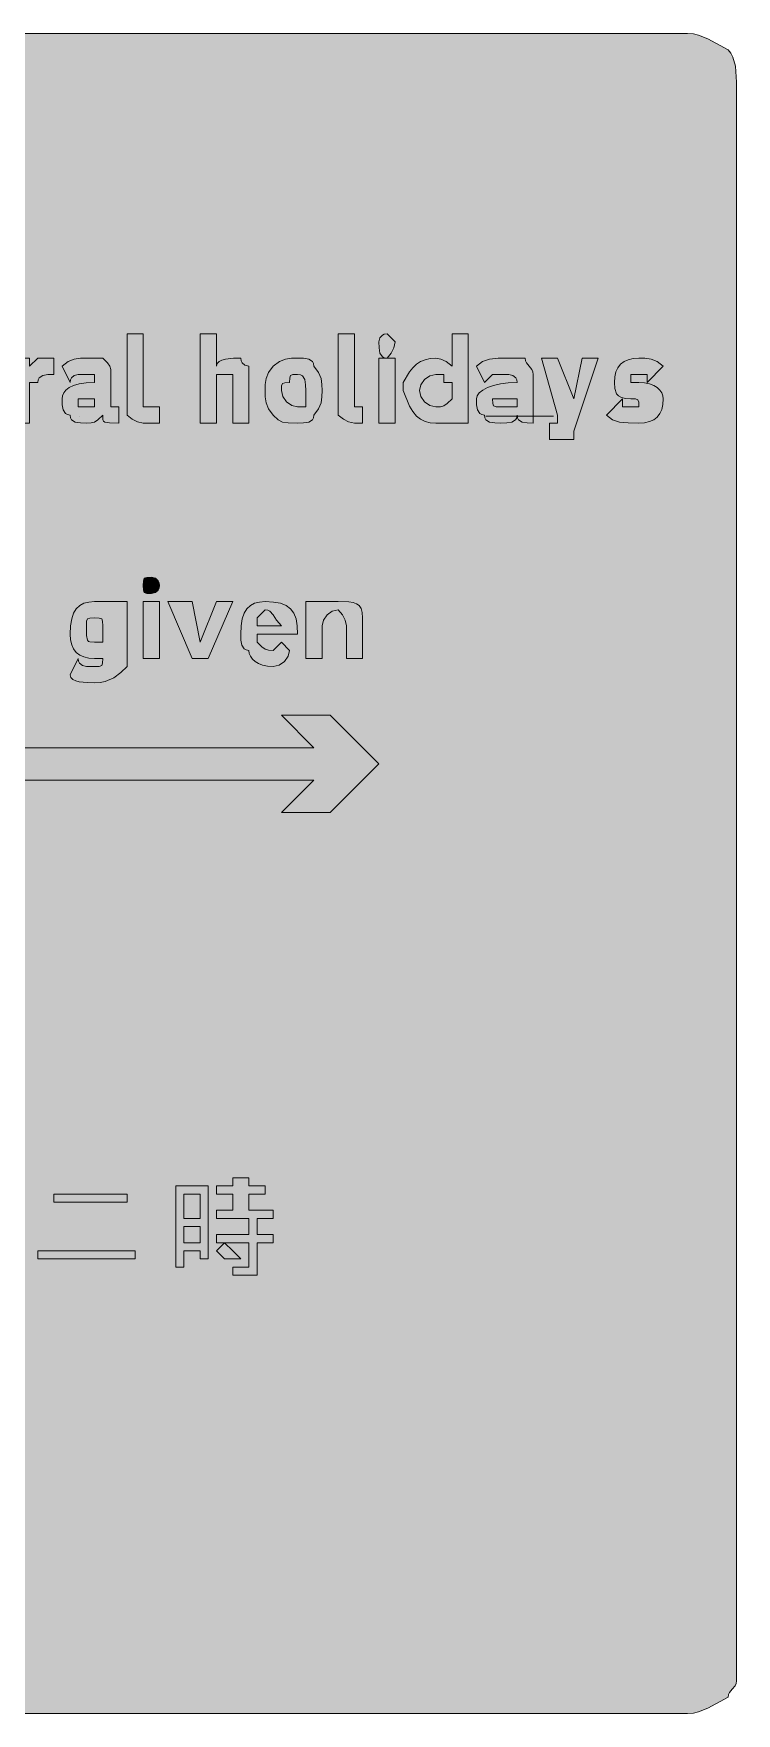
# Model space of a CAD drawing. Header units: metres. Extents: x 9 to 558, y 12 to 260.
# Drawn here: x 453.8 to 557.6, y 11.8 to 260.2 of the extents above; entities that cross this region are included whole.
import ezdxf

# ---------------------------------------------------------------- set-up
doc = ezdxf.new("R2010")
doc.units = ezdxf.units.M
for name, color, linetype, true_color in [('FILL_BLACK_000000', 7, 'Continuous', 0x000000), ('FILL_YELLOW_FFFF00', 7, 'Continuous', 0xffff00), ('STROKE_BLACK_000000', 7, 'Continuous', 0x000000)]:
    doc.layers.add(name, color=color, linetype=linetype, true_color=true_color)

msp = doc.modelspace()

# ---------------------------------------------------------------- hatches: boundary and pattern name
at = {"layer": 'FILL_BLACK_000000', "true_color": 0x000000}
h = msp.add_hatch(color=7, dxfattribs=at)
h.dxf.hatch_style = 1
h.paths.add_polyline_path([(470.01, 204.96), (472.41, 204.96), (472.41, 202.56), (471.21, 202.56), (470.01, 202.56), (469.13, 202.75), (468.36, 203.16), (467.61, 203.76), (467.61, 204.96), (467.61, 215.76), (470.01, 215.76), (470.01, 204.96)])
h = msp.add_hatch(color=7, dxfattribs=at)
h.dxf.hatch_style = 1
h.paths.add_polyline_path([(480.92, 211.36), (481.2, 211.65), (481.63, 211.87), (482.16, 212.01), (483.34, 212.14), (484.41, 212.16), (484.46, 211.76), (484.6, 211.47), (485.01, 211.11), (485.61, 210.96), (485.61, 208.56), (485.61, 202.56), (483.21, 202.56), (483.21, 208.56), (483.21, 209.76), (482.01, 209.76), (480.81, 209.76), (480.81, 208.56), (480.81, 202.56), (478.41, 202.56), (478.41, 215.76), (480.81, 215.76), (480.81, 210.96), (480.92, 211.36)])
h = msp.add_hatch(color=7, dxfattribs=at)
h.dxf.hatch_style = 1
h.paths.add_polyline_path([(501.21, 204.96), (502.41, 204.96), (502.41, 202.56), (501.21, 202.56), (500.33, 202.75), (499.56, 203.16), (498.81, 203.76), (498.81, 204.96), (498.81, 215.76), (501.21, 215.76), (501.21, 204.96)])
h = msp.add_hatch(color=7, dxfattribs=at)
h.dxf.hatch_style = 1
h.paths.add_polyline_path([(507.02, 213.68), (506.61, 212.91), (506.01, 212.16), (505.61, 212.21), (505.32, 212.37), (504.96, 212.91), (504.83, 213.68), (504.81, 214.56), (504.96, 215.16), (505.32, 215.57), (505.61, 215.71), (506.01, 215.76), (507.21, 214.56), (507.02, 213.68)])
h = msp.add_hatch(color=7, dxfattribs=at)
h.dxf.hatch_style = 1
h.paths.add_polyline_path([(518.01, 215.76), (518.01, 202.56), (515.61, 202.56), (513.21, 202.56), (512.36, 202.62), (511.62, 202.8), (510.95, 203.13), (510.36, 203.61), (509.82, 204.26), (509.33, 205.09), (508.41, 207.36), (508.41, 208.56), (509.33, 210.13), (509.82, 210.75), (510.36, 211.26), (510.95, 211.65), (511.62, 211.93), (512.36, 212.1), (513.21, 212.16), (513.96, 212.01), (514.73, 211.65), (515.61, 210.96), (515.61, 215.76), (518.01, 215.76)])
h.paths.add_polyline_path([(514.41, 208.56), (514.41, 209.76), (513.21, 209.76), (512.33, 209.55), (511.56, 209.01), (511.02, 208.24), (510.81, 207.36), (511.02, 206.48), (511.56, 205.71), (512.33, 205.17), (513.21, 204.96), (513.92, 204.98), (514.41, 205.11), (514.9, 205.47), (515.61, 206.16), (515.61, 208.56), (514.41, 208.56)], flags=16)
h = msp.add_hatch(color=7, dxfattribs=at)
h.dxf.hatch_style = 1
h.paths.add_polyline_path([(450.81, 212.16), (453.21, 212.16), (453.21, 210.96), (454.41, 212.16), (456.81, 212.16), (456.81, 209.76), (455.93, 209.74), (455.16, 209.61), (454.62, 209.25), (454.46, 208.96), (454.41, 208.56), (453.21, 208.56), (453.21, 202.56), (450.81, 202.56), (450.81, 212.16)])
h = msp.add_hatch(color=7, dxfattribs=at)
h.dxf.hatch_style = 1
h.paths.add_polyline_path([(461.61, 209.76), (460.41, 209.76), (459.81, 209.61), (459.4, 209.25), (459.26, 208.96), (459.21, 208.56), (458.01, 210.96), (458.91, 211.65), (459.81, 212.01), (460.71, 212.14), (461.61, 212.16), (464.01, 212.16), (464.7, 211.45), (465.06, 210.96), (465.19, 210.47), (465.21, 209.76), (465.21, 204.96), (466.41, 204.96), (466.41, 202.56), (465.02, 202.58), (464.31, 202.71), (464.14, 202.85), (464.05, 203.07), (464.01, 203.76), (463.3, 203.07), (462.81, 202.71), (462.32, 202.58), (461.61, 202.56), (460.73, 202.58), (459.96, 202.71), (459.42, 203.07), (459.26, 203.36), (459.21, 203.76), (458.81, 203.81), (458.52, 203.97), (458.16, 204.51), (458.03, 205.28), (458.01, 206.16), (458.07, 206.61), (458.25, 207.04), (458.58, 207.45), (459.06, 207.81), (459.71, 208.12), (460.54, 208.35), (461.57, 208.51), (462.81, 208.56), (462.81, 209.76), (461.61, 209.76)])
h.paths.add_polyline_path([(461.61, 204.96), (462.81, 204.96), (462.81, 206.16), (461.61, 206.16), (460.41, 206.16), (460.41, 204.96), (461.61, 204.96)], flags=16)
h = msp.add_hatch(color=7, dxfattribs=at)
h.dxf.hatch_style = 1
h.paths.add_polyline_path([(496.26, 205.56), (495.9, 204.66), (495.21, 203.76), (495.16, 203.36), (495, 203.07), (494.46, 202.71), (493.69, 202.58), (492.81, 202.56), (491.4, 202.58), (490.56, 202.71), (489.94, 203.07), (489.21, 203.76), (488.52, 204.66), (488.16, 205.56), (488.03, 206.46), (488.01, 207.36), (488.03, 208.26), (488.16, 209.16), (488.52, 210.06), (489.21, 210.96), (490.11, 211.65), (491.01, 212.01), (491.91, 212.14), (492.81, 212.16), (493.69, 212.14), (494.46, 212.01), (495, 211.65), (495.16, 211.36), (495.21, 210.96), (495.9, 210.06), (496.26, 209.16), (496.39, 208.26), (496.41, 207.36), (496.39, 206.46), (496.26, 205.56)])
h.paths.add_polyline_path([(493.86, 209.01), (493.5, 209.55), (493.21, 209.71), (492.81, 209.76), (492.12, 209.74), (491.76, 209.61), (491.63, 209.25), (491.61, 208.56), (490.92, 208.54), (490.56, 208.41), (490.43, 208.05), (490.41, 207.36), (490.62, 206.48), (491.16, 205.71), (491.93, 205.17), (492.81, 204.96), (494.01, 204.96), (494.01, 207.36), (493.99, 208.24), (493.86, 209.01)], flags=16)
h = msp.add_hatch(color=7, dxfattribs=at)
h.dxf.hatch_style = 1
h.paths.add_polyline_path([(504.81, 202.56), (504.81, 212.16), (507.21, 212.16), (507.21, 202.56), (504.81, 202.56)])
h = msp.add_hatch(color=7, dxfattribs=at)
h.dxf.hatch_style = 1
h.paths.add_polyline_path([(525.02, 209.25), (524.61, 209.61), (524.01, 209.76), (521.61, 209.76), (520.41, 208.56), (519.21, 210.96), (520.13, 211.65), (521.16, 212.01), (522.42, 212.14), (524.01, 212.16), (526.41, 212.16), (526.46, 211.76), (526.6, 211.45), (527.01, 210.96), (527.42, 210.47), (527.56, 210.16), (527.61, 209.76), (527.61, 204.96), (527.61, 202.56), (526.73, 202.58), (525.96, 202.71), (525.42, 203.07), (525.26, 203.36), (525.21, 203.76), (525.16, 203.36), (525, 203.07), (524.46, 202.71), (523.69, 202.58), (522.81, 202.56), (521.93, 202.58), (521.16, 202.71), (520.62, 203.07), (520.46, 203.36), (520.41, 203.76), (520.01, 203.81), (519.72, 203.97), (519.36, 204.51), (519.23, 205.28), (519.21, 206.16), (519.32, 206.61), (519.64, 207.04), (520.16, 207.45), (520.86, 207.81), (521.73, 208.12), (522.75, 208.35), (523.92, 208.51), (525.21, 208.56), (525.16, 208.96), (525.02, 209.25)])
h.paths.add_polyline_path([(521.76, 205.11), (522.12, 204.98), (522.81, 204.96), (524.01, 204.96), (525.21, 204.96), (525.21, 206.16), (522.81, 206.16), (521.61, 206.16), (521.63, 205.47), (521.76, 205.11)], flags=16)
h = msp.add_hatch(color=7, dxfattribs=at)
h.dxf.hatch_style = 1
h.paths.add_polyline_path([(533.61, 201.36), (533.61, 200.16), (532.41, 200.16), (530.01, 200.16), (530.01, 202.56), (531.21, 202.56), (531.21, 203.76), (528.81, 212.16), (531.21, 212.16), (533.61, 206.16), (534.81, 212.16), (537.21, 212.16), (533.61, 201.36)])
h = msp.add_hatch(color=7, dxfattribs=at)
h.dxf.hatch_style = 1
h.paths.add_polyline_path([(543.06, 206.01), (542.7, 206.14), (542.01, 206.16), (541.22, 206.21), (540.62, 206.37), (540.2, 206.6), (539.91, 206.91), (539.65, 207.68), (539.61, 208.56), (539.67, 209.4), (539.83, 210.13), (540.12, 210.75), (540.51, 211.26), (541.02, 211.65), (541.63, 211.93), (542.37, 212.1), (543.21, 212.16), (544.11, 212.14), (545.01, 212.01), (545.91, 211.65), (546.81, 210.96), (544.41, 208.56), (544.41, 209.76), (543.21, 209.76), (542.01, 209.76), (542.01, 208.56), (543.21, 208.56), (544.05, 208.51), (544.78, 208.35), (545.4, 208.12), (545.91, 207.81), (546.3, 207.45), (546.58, 207.04), (546.75, 206.61), (546.81, 206.16), (546.75, 205.32), (546.58, 204.58), (546.3, 203.97), (545.91, 203.46), (545.4, 203.07), (544.78, 202.78), (544.05, 202.62), (543.21, 202.56), (541.62, 202.58), (540.36, 202.71), (539.33, 203.07), (538.41, 203.76), (540.81, 206.16), (540.81, 204.96), (543.21, 204.96), (543.19, 205.65), (543.06, 206.01)])
h = msp.add_hatch(color=7, dxfattribs=at)
h.dxf.hatch_style = 1
h.paths.add_polyline_path([(472.36, 178.16), (472.22, 177.87), (471.81, 177.51), (471.21, 177.36), (470.52, 177.38), (470.16, 177.51), (470.03, 177.87), (470.01, 178.56), (470.03, 179.25), (470.16, 179.61), (470.52, 179.74), (471.21, 179.76), (471.81, 179.61), (472.22, 179.25), (472.36, 178.96), (472.41, 178.56), (472.36, 178.16)])
h = msp.add_hatch(color=7, dxfattribs=at)
h.dxf.hatch_style = 1
h.paths.add_polyline_path([(465.66, 164.91), (464.4, 164.37), (463.66, 164.21), (462.81, 164.16), (461.74, 164.18), (460.56, 164.31), (460.03, 164.45), (459.6, 164.67), (459.32, 164.96), (459.21, 165.36), (460.41, 167.76), (460.46, 167.36), (460.6, 167.07), (461.01, 166.71), (461.61, 166.56), (462.81, 166.56), (463.5, 166.58), (463.86, 166.71), (463.99, 167.07), (464.01, 167.76), (462.81, 167.76), (461.97, 167.82), (461.23, 167.98), (460.62, 168.27), (460.11, 168.66), (459.72, 169.17), (459.44, 169.78), (459.27, 170.52), (459.21, 171.36), (459.27, 172.6), (459.44, 173.63), (459.72, 174.46), (460.11, 175.11), (460.62, 175.59), (461.23, 175.92), (461.97, 176.1), (462.81, 176.16), (465.21, 176.16), (467.61, 176.16), (467.61, 166.56), (466.69, 165.68), (465.66, 164.91)])
h.paths.add_polyline_path([(463.86, 173.61), (463.5, 173.74), (462.81, 173.76), (462.12, 173.74), (461.76, 173.61), (461.63, 173.25), (461.61, 172.56), (461.63, 171.17), (461.76, 170.46), (461.9, 170.29), (462.12, 170.2), (462.81, 170.16), (464.01, 170.16), (464.01, 171.36), (464.01, 172.56), (463.99, 173.25), (463.86, 173.61)], flags=16)
h = msp.add_hatch(color=7, dxfattribs=at)
h.dxf.hatch_style = 1
h.paths.add_polyline_path([(470.01, 167.76), (470.01, 176.16), (472.41, 176.16), (472.41, 167.76), (470.01, 167.76)])
h = msp.add_hatch(color=7, dxfattribs=at)
h.dxf.hatch_style = 1
h.paths.add_polyline_path([(473.61, 176.16), (477.21, 176.16), (478.41, 170.16), (480.81, 176.16), (483.21, 176.16), (479.61, 167.76), (478.41, 167.76), (477.21, 167.76), (473.61, 176.16)])
h = msp.add_hatch(color=7, dxfattribs=at)
h.dxf.hatch_style = 1
h.paths.add_polyline_path([(486.81, 170.16), (487.52, 169.47), (488.01, 169.11), (488.5, 168.98), (489.21, 168.96), (490.41, 170.16), (491.61, 168.96), (491.4, 168.08), (490.86, 167.31), (490.09, 166.77), (489.21, 166.56), (488.37, 166.61), (487.63, 166.77), (487.02, 167), (486.51, 167.31), (486.12, 167.67), (485.83, 168.08), (485.67, 168.51), (485.61, 168.96), (485.21, 169.01), (484.92, 169.17), (484.56, 169.71), (484.43, 170.48), (484.41, 171.36), (484.47, 172.6), (484.63, 173.63), (484.92, 174.46), (485.31, 175.11), (485.82, 175.59), (486.43, 175.92), (487.17, 176.1), (488.01, 176.16), (489.25, 176.1), (490.28, 175.92), (491.11, 175.59), (491.76, 175.11), (492.24, 174.46), (492.57, 173.63), (492.75, 172.6), (492.81, 171.36), (486.81, 171.36), (486.81, 170.16)])
h.paths.add_polyline_path([(489.7, 173.44), (489.21, 174.21), (488.72, 174.75), (488.41, 174.91), (488.01, 174.96), (486.81, 173.76), (486.81, 172.56), (490.41, 172.56), (489.7, 173.44)], flags=16)
h = msp.add_hatch(color=7, dxfattribs=at)
h.dxf.hatch_style = 1
h.paths.add_polyline_path([(500.01, 167.76), (500.01, 172.56), (499.82, 173.44), (499.41, 174.21), (498.81, 174.96), (497.93, 174.75), (497.16, 174.21), (496.62, 173.44), (496.41, 172.56), (496.41, 167.76), (494.01, 167.76), (494.01, 176.16), (496.41, 176.16), (497.61, 176.16), (498.81, 176.16), (500.38, 176.12), (501, 176.03), (501.51, 175.86), (501.9, 175.57), (502.18, 175.15), (502.35, 174.55), (502.41, 173.76), (502.41, 167.76), (500.01, 167.76)])
h = msp.add_hatch(color=7, dxfattribs=at)
h.dxf.hatch_style = 1
h.paths.add_polyline_path([(490.41, 159.36), (497.61, 159.36), (504.81, 152.16), (497.61, 144.96), (490.41, 144.96), (495.21, 149.76), (62.01, 149.76), (62.01, 154.56), (495.21, 154.56), (490.41, 159.36)])
h = msp.add_hatch(color=7, dxfattribs=at)
h.dxf.hatch_style = 1
h.paths.add_polyline_path([(478.41, 78.96), (478.41, 80.16), (476.01, 80.16), (476.01, 77.76), (474.81, 77.76), (474.81, 78.96), (474.81, 89.76), (479.61, 89.76), (479.61, 78.96), (478.41, 78.96)])
h.paths.add_polyline_path([(476.01, 88.56), (476.01, 84.96), (478.41, 84.96), (478.41, 88.56), (476.01, 88.56)], flags=16)
h.paths.add_polyline_path([(478.41, 83.76), (476.01, 83.76), (476.01, 81.36), (478.41, 81.36), (478.41, 83.76)], flags=16)
h = msp.add_hatch(color=7, dxfattribs=at)
h.dxf.hatch_style = 1
h.paths.add_polyline_path([(483.21, 88.56), (480.81, 88.56), (480.81, 89.76), (483.21, 89.76), (483.21, 90.96), (485.61, 90.96), (485.61, 89.76), (488.01, 89.76), (488.01, 88.56), (485.61, 88.56), (485.61, 86.16), (489.21, 86.16), (489.21, 84.96), (486.81, 84.96), (486.81, 82.56), (489.21, 82.56), (489.21, 81.36), (486.81, 81.36), (486.81, 78.96), (486.81, 77.76), (486.81, 76.56), (485.61, 76.56), (483.21, 76.56), (483.21, 77.76), (484.41, 77.76), (485.61, 77.76), (485.61, 78.96), (485.61, 81.36), (480.81, 81.36), (480.81, 82.56), (485.61, 82.56), (485.61, 84.96), (480.81, 84.96), (480.81, 86.16), (483.21, 86.16), (483.21, 88.56)])
h = msp.add_hatch(color=7, dxfattribs=at)
h.dxf.hatch_style = 1
h.paths.add_polyline_path([(467.61, 88.56), (467.61, 87.36), (456.81, 87.36), (456.81, 88.56), (467.61, 88.56)])
h = msp.add_hatch(color=7, dxfattribs=at)
h.dxf.hatch_style = 1
h.paths.add_polyline_path([(468.81, 80.16), (468.81, 78.96), (454.41, 78.96), (454.41, 80.16), (468.81, 80.16)])
h = msp.add_hatch(color=7, dxfattribs=at)
h.dxf.hatch_style = 1
h.paths.add_polyline_path([(483.21, 80.16), (484.41, 78.96), (483.21, 78.96), (482.01, 78.96), (480.81, 80.16), (482.01, 81.36), (483.21, 80.16)])
at = {"layer": 'FILL_YELLOW_FFFF00', "true_color": 0xffff00}
h = msp.add_hatch(color=7, dxfattribs=at)
h.dxf.hatch_style = 1
h.paths.add_polyline_path([(551.26, 260.11), (552.02, 259.95), (553.41, 259.41), (556.41, 257.76), (556.81, 257.26), (557.1, 256.67), (557.46, 255.36), (557.61, 252.96), (557.61, 18.96), (557.61, 16.56), (557.56, 16.16), (557.42, 15.85), (557.01, 15.36), (556.6, 14.87), (556.46, 14.56), (556.41, 14.16), (553.41, 12.51), (552.02, 11.97), (551.26, 11.81), (550.41, 11.76), (16.41, 11.76), (15.53, 11.78), (14.76, 11.91), (14.22, 12.27), (14.06, 12.56), (14.01, 12.96), (13.13, 12.98), (12.36, 13.11), (11.82, 13.47), (11.66, 13.76), (11.61, 14.16), (10.82, 14.66), (10.22, 15.25), (9.8, 15.89), (9.51, 16.56), (9.25, 17.87), (9.21, 18.96), (9.21, 252.96), (9.21, 255.36), (9.92, 256.24), (10.41, 257.01), (10.9, 257.55), (11.21, 257.71), (11.61, 257.76), (11.66, 258.16), (11.82, 258.47), (12.36, 258.96), (13.13, 259.45), (14.01, 260.16), (16.41, 260.16), (550.41, 260.16), (551.26, 260.11)])

# ---------------------------------------------------------------- linework, layer by layer
at = {"layer": 'FILL_BLACK_000000', "lineweight": 0, "true_color": 0x000000}
for points in [[(470.01, 204.96), (472.41, 204.96), (472.41, 202.56), (471.21, 202.56), (470.01, 202.56), (469.13, 202.75), (468.36, 203.16), (467.61, 203.76), (467.61, 204.96), (467.61, 215.76), (470.01, 215.76)], [(480.92, 211.36), (481.2, 211.65), (481.63, 211.87), (482.16, 212.01), (483.34, 212.14), (484.41, 212.16), (484.46, 211.76), (484.6, 211.47), (485.01, 211.11), (485.61, 210.96), (485.61, 208.56), (485.61, 202.56), (483.21, 202.56), (483.21, 208.56), (483.21, 209.76), (482.01, 209.76), (480.81, 209.76), (480.81, 208.56), (480.81, 202.56), (478.41, 202.56), (478.41, 215.76), (480.81, 215.76), (480.81, 210.96)], [(501.21, 204.96), (502.41, 204.96), (502.41, 202.56), (501.21, 202.56), (500.33, 202.75), (499.56, 203.16), (498.81, 203.76), (498.81, 204.96), (498.81, 215.76), (501.21, 215.76)], [(507.02, 213.68), (506.61, 212.91), (506.01, 212.16), (505.61, 212.21), (505.32, 212.37), (504.96, 212.91), (504.83, 213.68), (504.81, 214.56), (504.96, 215.16), (505.32, 215.57), (505.61, 215.71), (506.01, 215.76), (507.21, 214.56)], [(518.01, 215.76), (518.01, 202.56), (515.61, 202.56), (513.21, 202.56), (512.36, 202.62), (511.62, 202.8), (510.95, 203.13), (510.36, 203.61), (509.82, 204.26), (509.33, 205.09), (508.41, 207.36), (508.41, 208.56), (509.33, 210.13), (509.82, 210.75), (510.36, 211.26), (510.95, 211.65), (511.62, 211.93), (512.36, 212.1), (513.21, 212.16), (513.96, 212.01), (514.73, 211.65), (515.61, 210.96), (515.61, 215.76)], [(450.81, 212.16), (453.21, 212.16), (453.21, 210.96), (454.41, 212.16), (456.81, 212.16), (456.81, 209.76), (455.93, 209.74), (455.16, 209.61), (454.62, 209.25), (454.46, 208.96), (454.41, 208.56), (453.21, 208.56), (453.21, 202.56), (450.81, 202.56)], [(461.61, 209.76), (460.41, 209.76), (459.81, 209.61), (459.4, 209.25), (459.26, 208.96), (459.21, 208.56), (458.01, 210.96), (458.91, 211.65), (459.81, 212.01), (460.71, 212.14), (461.61, 212.16), (464.01, 212.16), (464.7, 211.45), (465.06, 210.96), (465.19, 210.47), (465.21, 209.76), (465.21, 204.96), (466.41, 204.96), (466.41, 202.56), (465.02, 202.58), (464.31, 202.71), (464.14, 202.85), (464.05, 203.07), (464.01, 203.76), (463.3, 203.07), (462.81, 202.71), (462.32, 202.58), (461.61, 202.56), (460.73, 202.58), (459.96, 202.71), (459.42, 203.07), (459.26, 203.36), (459.21, 203.76), (458.81, 203.81), (458.52, 203.97), (458.16, 204.51), (458.03, 205.28), (458.01, 206.16), (458.07, 206.61), (458.25, 207.04), (458.58, 207.45), (459.06, 207.81), (459.71, 208.12), (460.54, 208.35), (461.57, 208.51), (462.81, 208.56), (462.81, 209.76)], [(496.26, 205.56), (495.9, 204.66), (495.21, 203.76), (495.16, 203.36), (495, 203.07), (494.46, 202.71), (493.69, 202.58), (492.81, 202.56), (491.4, 202.58), (490.56, 202.71), (489.94, 203.07), (489.21, 203.76), (488.52, 204.66), (488.16, 205.56), (488.03, 206.46), (488.01, 207.36), (488.03, 208.26), (488.16, 209.16), (488.52, 210.06), (489.21, 210.96), (490.11, 211.65), (491.01, 212.01), (491.91, 212.14), (492.81, 212.16), (493.69, 212.14), (494.46, 212.01), (495, 211.65), (495.16, 211.36), (495.21, 210.96), (495.9, 210.06), (496.26, 209.16), (496.39, 208.26), (496.41, 207.36), (496.39, 206.46)], [(504.81, 202.56), (504.81, 212.16), (507.21, 212.16), (507.21, 202.56)], [(525.02, 209.25), (524.61, 209.61), (524.01, 209.76), (521.61, 209.76), (520.41, 208.56), (519.21, 210.96), (520.13, 211.65), (521.16, 212.01), (522.42, 212.14), (524.01, 212.16), (526.41, 212.16), (526.46, 211.76), (526.6, 211.45), (527.01, 210.96), (527.42, 210.47), (527.56, 210.16), (527.61, 209.76), (527.61, 204.96), (527.61, 202.56), (526.73, 202.58), (525.96, 202.71), (525.42, 203.07), (525.26, 203.36), (525.21, 203.76), (525.16, 203.36), (525, 203.07), (524.46, 202.71), (523.69, 202.58), (522.81, 202.56), (521.93, 202.58), (521.16, 202.71), (520.62, 203.07), (520.46, 203.36), (520.41, 203.76), (520.01, 203.81), (519.72, 203.97), (519.36, 204.51), (519.23, 205.28), (519.21, 206.16), (519.32, 206.61), (519.64, 207.04), (520.16, 207.45), (520.86, 207.81), (521.73, 208.12), (522.75, 208.35), (523.92, 208.51), (525.21, 208.56), (525.16, 208.96)], [(533.61, 201.36), (533.61, 200.16), (532.41, 200.16), (530.01, 200.16), (530.01, 202.56), (531.21, 202.56), (531.21, 203.76), (528.81, 212.16), (531.21, 212.16), (533.61, 206.16), (534.81, 212.16), (537.21, 212.16)], [(543.06, 206.01), (542.7, 206.14), (542.01, 206.16), (541.22, 206.21), (540.62, 206.37), (540.2, 206.6), (539.91, 206.91), (539.65, 207.68), (539.61, 208.56), (539.67, 209.4), (539.83, 210.13), (540.12, 210.75), (540.51, 211.26), (541.02, 211.65), (541.63, 211.93), (542.37, 212.1), (543.21, 212.16), (544.11, 212.14), (545.01, 212.01), (545.91, 211.65), (546.81, 210.96), (544.41, 208.56), (544.41, 209.76), (543.21, 209.76), (542.01, 209.76), (542.01, 208.56), (543.21, 208.56), (544.05, 208.51), (544.78, 208.35), (545.4, 208.12), (545.91, 207.81), (546.3, 207.45), (546.58, 207.04), (546.75, 206.61), (546.81, 206.16), (546.75, 205.32), (546.58, 204.58), (546.3, 203.97), (545.91, 203.46), (545.4, 203.07), (544.78, 202.78), (544.05, 202.62), (543.21, 202.56), (541.62, 202.58), (540.36, 202.71), (539.33, 203.07), (538.41, 203.76), (540.81, 206.16), (540.81, 204.96), (543.21, 204.96), (543.19, 205.65)], [(493.86, 209.01), (493.5, 209.55), (493.21, 209.71), (492.81, 209.76), (492.12, 209.74), (491.76, 209.61), (491.63, 209.25), (491.61, 208.56), (490.92, 208.54), (490.56, 208.41), (490.43, 208.05), (490.41, 207.36), (490.62, 206.48), (491.16, 205.71), (491.93, 205.17), (492.81, 204.96), (494.01, 204.96), (494.01, 207.36), (493.99, 208.24)], [(514.41, 208.56), (514.41, 209.76), (513.21, 209.76), (512.33, 209.55), (511.56, 209.01), (511.02, 208.24), (510.81, 207.36), (511.02, 206.48), (511.56, 205.71), (512.33, 205.17), (513.21, 204.96), (513.92, 204.98), (514.41, 205.11), (514.9, 205.47), (515.61, 206.16), (515.61, 208.56)], [(461.61, 204.96), (462.81, 204.96), (462.81, 206.16), (461.61, 206.16), (460.41, 206.16), (460.41, 204.96)], [(521.76, 205.11), (522.12, 204.98), (522.81, 204.96), (524.01, 204.96), (525.21, 204.96), (525.21, 206.16), (522.81, 206.16), (521.61, 206.16), (521.63, 205.47)], [(472.36, 178.16), (472.22, 177.87), (471.81, 177.51), (471.21, 177.36), (470.52, 177.38), (470.16, 177.51), (470.03, 177.87), (470.01, 178.56), (470.03, 179.25), (470.16, 179.61), (470.52, 179.74), (471.21, 179.76), (471.81, 179.61), (472.22, 179.25), (472.36, 178.96), (472.41, 178.56)], [(465.66, 164.91), (464.4, 164.37), (463.66, 164.21), (462.81, 164.16), (461.74, 164.18), (460.56, 164.31), (460.03, 164.45), (459.6, 164.67), (459.32, 164.96), (459.21, 165.36), (460.41, 167.76), (460.46, 167.36), (460.6, 167.07), (461.01, 166.71), (461.61, 166.56), (462.81, 166.56), (463.5, 166.58), (463.86, 166.71), (463.99, 167.07), (464.01, 167.76), (462.81, 167.76), (461.97, 167.82), (461.23, 167.98), (460.62, 168.27), (460.11, 168.66), (459.72, 169.17), (459.44, 169.78), (459.27, 170.52), (459.21, 171.36), (459.27, 172.6), (459.44, 173.63), (459.72, 174.46), (460.11, 175.11), (460.62, 175.59), (461.23, 175.92), (461.97, 176.1), (462.81, 176.16), (465.21, 176.16), (467.61, 176.16), (467.61, 166.56), (466.69, 165.68)], [(470.01, 167.76), (470.01, 176.16), (472.41, 176.16), (472.41, 167.76)], [(473.61, 176.16), (477.21, 176.16), (478.41, 170.16), (480.81, 176.16), (483.21, 176.16), (479.61, 167.76), (478.41, 167.76), (477.21, 167.76)], [(486.81, 170.16), (487.52, 169.47), (488.01, 169.11), (488.5, 168.98), (489.21, 168.96), (490.41, 170.16), (491.61, 168.96), (491.4, 168.08), (490.86, 167.31), (490.09, 166.77), (489.21, 166.56), (488.37, 166.61), (487.63, 166.77), (487.02, 167), (486.51, 167.31), (486.12, 167.67), (485.83, 168.08), (485.67, 168.51), (485.61, 168.96), (485.21, 169.01), (484.92, 169.17), (484.56, 169.71), (484.43, 170.48), (484.41, 171.36), (484.47, 172.6), (484.63, 173.63), (484.92, 174.46), (485.31, 175.11), (485.82, 175.59), (486.43, 175.92), (487.17, 176.1), (488.01, 176.16), (489.25, 176.1), (490.28, 175.92), (491.11, 175.59), (491.76, 175.11), (492.24, 174.46), (492.57, 173.63), (492.75, 172.6), (492.81, 171.36), (486.81, 171.36)], [(489.7, 173.44), (489.21, 174.21), (488.72, 174.75), (488.41, 174.91), (488.01, 174.96), (486.81, 173.76), (486.81, 172.56), (490.41, 172.56)], [(500.01, 167.76), (500.01, 172.56), (499.82, 173.44), (499.41, 174.21), (498.81, 174.96), (497.93, 174.75), (497.16, 174.21), (496.62, 173.44), (496.41, 172.56), (496.41, 167.76), (494.01, 167.76), (494.01, 176.16), (496.41, 176.16), (497.61, 176.16), (498.81, 176.16), (500.38, 176.12), (501, 176.03), (501.51, 175.86), (501.9, 175.57), (502.18, 175.15), (502.35, 174.55), (502.41, 173.76), (502.41, 167.76)], [(463.86, 173.61), (463.5, 173.74), (462.81, 173.76), (462.12, 173.74), (461.76, 173.61), (461.63, 173.25), (461.61, 172.56), (461.63, 171.17), (461.76, 170.46), (461.9, 170.29), (462.12, 170.2), (462.81, 170.16), (464.01, 170.16), (464.01, 171.36), (464.01, 172.56), (463.99, 173.25)], [(490.41, 159.36), (497.61, 159.36), (504.81, 152.16), (497.61, 144.96), (490.41, 144.96), (495.21, 149.76), (62.01, 149.76), (62.01, 154.56), (495.21, 154.56)], [(478.41, 78.96), (478.41, 80.16), (476.01, 80.16), (476.01, 77.76), (474.81, 77.76), (474.81, 78.96), (474.81, 89.76), (479.61, 89.76), (479.61, 78.96)], [(483.21, 88.56), (480.81, 88.56), (480.81, 89.76), (483.21, 89.76), (483.21, 90.96), (485.61, 90.96), (485.61, 89.76), (488.01, 89.76), (488.01, 88.56), (485.61, 88.56), (485.61, 86.16), (489.21, 86.16), (489.21, 84.96), (486.81, 84.96), (486.81, 82.56), (489.21, 82.56), (489.21, 81.36), (486.81, 81.36), (486.81, 78.96), (486.81, 77.76), (486.81, 76.56), (485.61, 76.56), (483.21, 76.56), (483.21, 77.76), (484.41, 77.76), (485.61, 77.76), (485.61, 78.96), (485.61, 81.36), (480.81, 81.36), (480.81, 82.56), (485.61, 82.56), (485.61, 84.96), (480.81, 84.96), (480.81, 86.16), (483.21, 86.16)], [(467.61, 88.56), (467.61, 87.36), (456.81, 87.36), (456.81, 88.56)], [(476.01, 88.56), (476.01, 84.96), (478.41, 84.96), (478.41, 88.56)], [(478.41, 83.76), (476.01, 83.76), (476.01, 81.36), (478.41, 81.36)], [(468.81, 80.16), (468.81, 78.96), (454.41, 78.96), (454.41, 80.16)], [(483.21, 80.16), (484.41, 78.96), (483.21, 78.96), (482.01, 78.96), (480.81, 80.16), (482.01, 81.36)]]:
    msp.add_lwpolyline(points, close=True, dxfattribs=at)
at = {"layer": 'FILL_YELLOW_FFFF00', "lineweight": 0, "true_color": 0xffff00}
msp.add_lwpolyline([(16.41, 260.16), (550.41, 260.16), (551.26, 260.11), (552.02, 259.95), (553.41, 259.41), (556.41, 257.76), (556.81, 257.26), (557.1, 256.67), (557.46, 255.36), (557.61, 252.96), (557.61, 18.96), (557.61, 16.56), (557.56, 16.16), (557.42, 15.85), (557.01, 15.36), (556.6, 14.87), (556.46, 14.56), (556.41, 14.16), (553.41, 12.51), (552.02, 11.97), (551.26, 11.81), (550.41, 11.76), (16.41, 11.76)], dxfattribs=at)
at = {"layer": 'STROKE_BLACK_000000', "lineweight": 0, "true_color": 0x000000}
for points in [[(460.61, 203.6), (460.61, 203.6)], [(520.61, 203.6), (530.61, 203.6)]]:
    msp.add_lwpolyline(points, dxfattribs=at)

doc.saveas('drawing.dxf')
